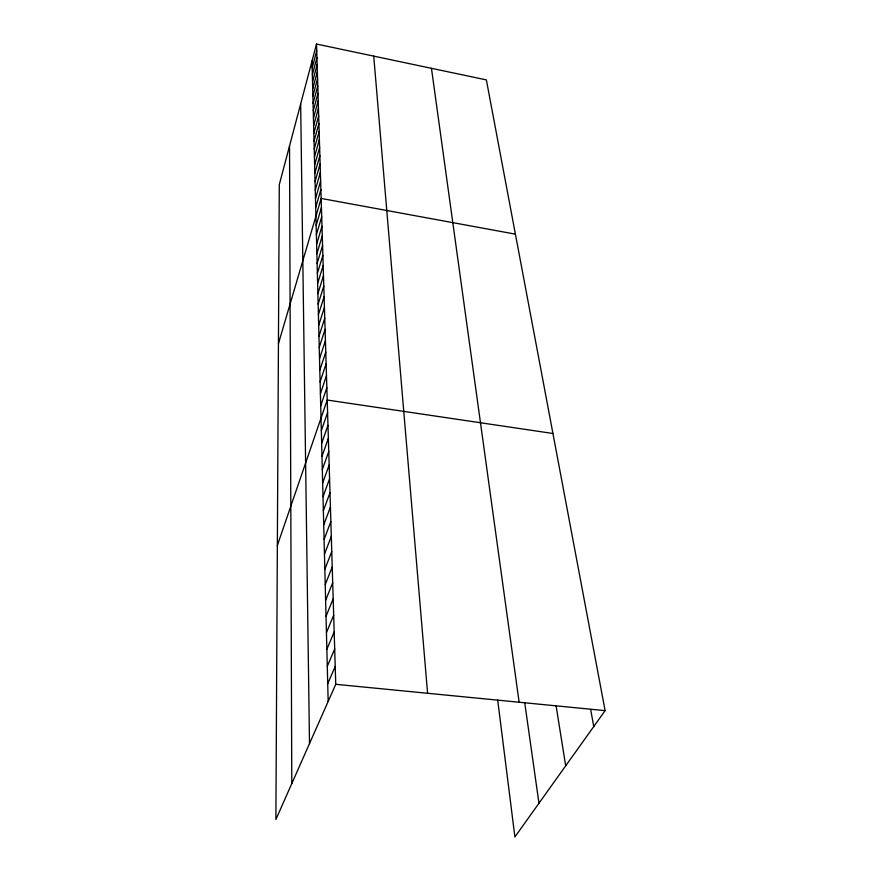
<?xml version="1.0" encoding="UTF-8"?>
<svg xmlns="http://www.w3.org/2000/svg" width="881" height="881" viewBox="0 0 881 881"><rect width="100%" height="100%" fill="white"/><g stroke="black" fill="none" stroke-linecap="round" stroke-linejoin="round"><path stroke-width="1.32" d="M316.521 44.05L279.288 184.625L275.885 819.528L335.749 684.306L316.521 44.05L486.367 79.907L605.115 710.637L514.9 836.95L497.688 700.054M312.182 67.892L316.731 50.812M312.359 74.786L316.929 57.65M312.535 81.757L317.138 64.588M312.711 88.838L317.347 71.625M312.887 95.996L317.567 78.75M313.074 103.264L317.788 85.975M313.262 110.621L318.008 93.287M313.449 118.087L318.228 100.709M313.636 125.642L318.448 108.231M313.834 133.317L318.68 115.863M314.032 141.081L318.911 123.604M314.231 148.966L319.153 131.445M314.429 156.961L319.385 139.407M314.638 165.066L319.627 147.468M314.836 173.293L319.88 155.662M315.057 181.629L320.122 163.965M315.266 190.087L320.376 172.401M315.486 198.677L320.64 180.946M315.706 207.387L320.893 189.624M278.44 343.612L321.158 198.434L515.407 234.148M316.158 225.393L321.433 207.575M316.389 234.698L321.708 216.858M316.631 244.158L321.994 226.285M316.874 253.761L322.281 235.855M317.116 263.507L322.578 245.579M317.369 273.407L322.875 255.468M317.623 283.473L323.173 265.511M317.876 293.703L323.481 275.709M318.14 304.099L323.79 286.083M318.404 314.66L324.109 296.633M318.68 325.397L324.428 307.359M318.955 336.311L324.759 318.261M319.23 347.4L325.089 329.34M319.517 358.688L325.43 340.628M319.814 370.174L325.772 352.092M320.1 381.847L326.124 363.765M320.409 393.719L326.477 375.647M320.706 405.811L326.84 387.739M277.35 545.46L327.214 400.04L552.938 433.485M321.334 430.633L327.589 412.572M321.653 443.374L327.974 425.325M321.983 456.347L328.36 438.32M322.314 469.562L328.756 451.546M322.655 483.019L329.164 465.036M323.008 496.73L329.582 478.768M323.36 510.694L330.001 492.765M323.712 524.933L330.43 507.038M324.076 539.436L330.86 521.574M324.45 554.226L331.311 536.408M324.836 569.302L331.763 551.539M325.221 584.676L332.225 566.968M325.618 600.357L332.699 582.715M326.025 616.348L333.183 598.772M326.433 632.679L333.679 615.169M326.851 649.33L334.174 631.919M327.28 666.333L334.692 649.011M327.721 683.7L335.221 666.465M335.749 684.306L605.115 710.637M590.666 709.403L593.75 726.55M556.054 705.538L565.69 765.831M524.735 702.752L538.963 803.263M431.459 68.311L519.129 702.234M373.731 56.131L427.593 693.281M312.006 61.086L328.173 701.43M300.652 103.969L309.495 743.597M289.541 145.916L291.776 783.616"/></g></svg>
